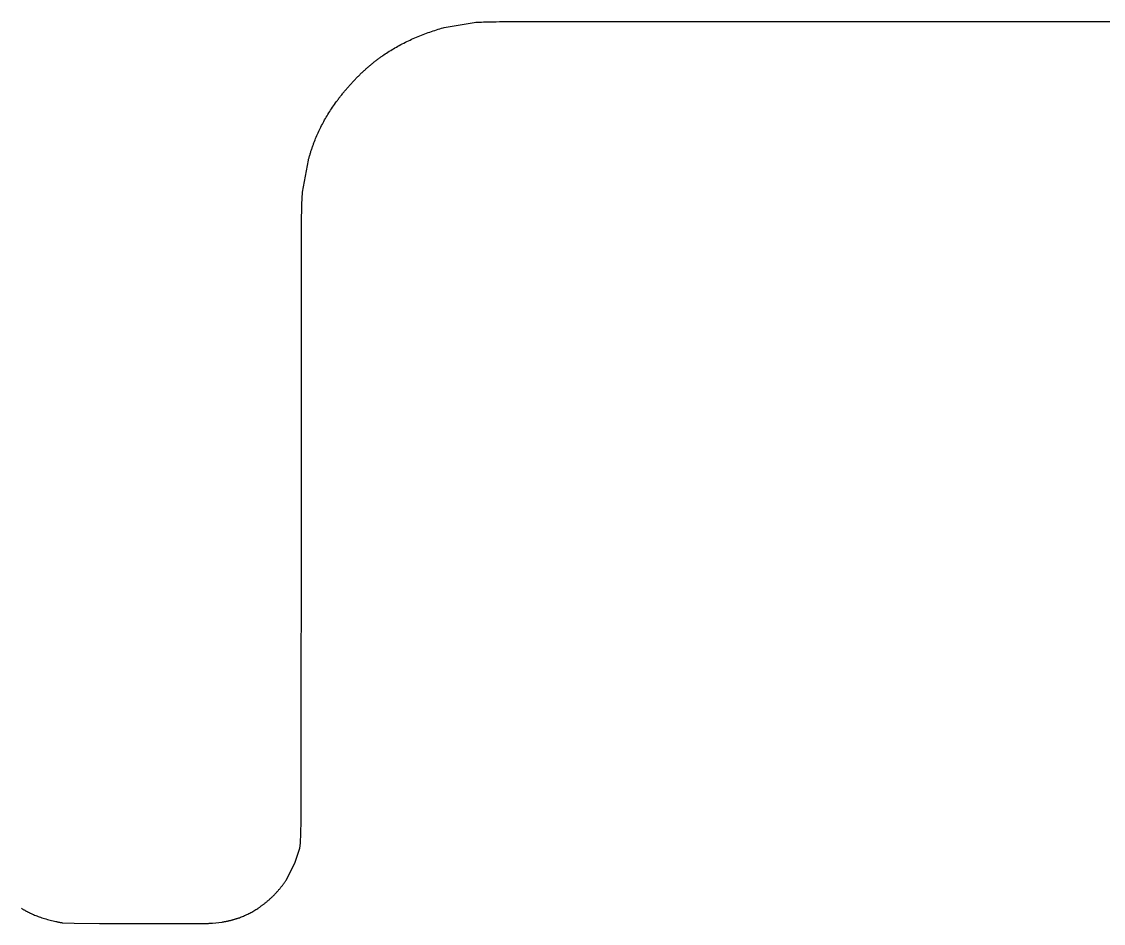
# Model space of a CAD drawing. Header units: millimetres. Extents: x -9 to 276, y -90 to 14.
# Drawn here: x 258.63 to 264.32, y -90.19 to -85.45 of the extents above; entities that cross this region are included whole.
import ezdxf

# ---------------------------------------------------------------- set-up
doc = ezdxf.new("R2010")
doc.units = ezdxf.units.MM
doc.layers.add('BLACK', color=7, linetype='CONTINUOUS')

msp = doc.modelspace()

# ---------------------------------------------------------------- linework, layer by layer
at = {"layer": 'BLACK', "linetype": 'Continuous'}
for p, q in [((260.848243, -85.482591), (260.851941, -85.481592)), ((260.851941, -85.481592), (261.010988, -85.454205)), ((261.010988, -85.454205), (261.019813, -85.453567)), ((261.019813, -85.453567), (261.029057, -85.452977)), ((261.029057, -85.452977), (261.03876, -85.452438)), ((261.03876, -85.452438), (261.04897, -85.45195)), ((261.04897, -85.45195), (261.059746, -85.451513)), ((261.059746, -85.451513), (261.071164, -85.451129)), ((261.071164, -85.451129), (261.083321, -85.450799)), ((261.083321, -85.450799), (261.096353, -85.450523)), ((261.096353, -85.450523), (261.110451, -85.450303)), ((261.110451, -85.450303), (261.125905, -85.450138)), ((261.125905, -85.450138), (261.143208, -85.45003)), ((261.143208, -85.45003), (261.163316, -85.449978)), ((261.163316, -85.449978), (261.188727, -85.449982)), ((261.188727, -85.449982), (261.200709, -85.449996)), ((261.200709, -85.449996), (261.20395, -85.45)), ((261.20395, -85.45), (261.292527, -85.45007)), ((261.292527, -85.45007), (261.399903, -85.450082)), ((261.399903, -85.450082), (261.545078, -85.450035)), ((261.545078, -85.450035), (261.63549, -85.45)), ((261.63549, -85.45), (261.822482, -85.449975)), ((261.822482, -85.449975), (262.026832, -85.449994)), ((262.026832, -85.449994), (262.06955, -85.45)), ((262.06955, -85.45), (262.61936, -85.450038)), ((262.61936, -85.450038), (263.433293, -85.450016)), ((263.433293, -85.450016), (263.805788, -85.45)), ((263.805788, -85.45), (264.878132, -85.449992)), ((260.68993, -85.53904), (260.698408, -85.535306)), ((260.698408, -85.535306), (260.706944, -85.531634)), ((260.706944, -85.531634), (260.715535, -85.528025)), ((260.715535, -85.528025), (260.724177, -85.524481)), ((260.724177, -85.524481), (260.732867, -85.521004)), ((260.732867, -85.521004), (260.7416, -85.517595)), ((260.7416, -85.517595), (260.750375, -85.514255)), ((260.750375, -85.514255), (260.759185, -85.510987)), ((260.759185, -85.510987), (260.768027, -85.507792)), ((260.768027, -85.507792), (260.776897, -85.504671)), ((260.776897, -85.504671), (260.785789, -85.501627)), ((260.785789, -85.501627), (260.7947, -85.498661)), ((260.7947, -85.498661), (260.803623, -85.495775)), ((260.803623, -85.495775), (260.812554, -85.49297)), ((260.812554, -85.49297), (260.821487, -85.490247)), ((260.821487, -85.490247), (260.830417, -85.487609)), ((260.830417, -85.487609), (260.839338, -85.485057)), ((260.839338, -85.485057), (260.848243, -85.482591)), ((260.57866, -85.596935), (260.586091, -85.592494)), ((260.586091, -85.592494), (260.593608, -85.588094)), ((260.593608, -85.588094), (260.601208, -85.583738)), ((260.601208, -85.583738), (260.608892, -85.579426)), ((260.608892, -85.579426), (260.616657, -85.57516)), ((260.616657, -85.57516), (260.624502, -85.57094)), ((260.624502, -85.57094), (260.632426, -85.566769)), ((260.632426, -85.566769), (260.640427, -85.562647)), ((260.640427, -85.562647), (260.648502, -85.558577)), ((260.648502, -85.558577), (260.656651, -85.554558)), ((260.656651, -85.554558), (260.664871, -85.550594)), ((260.664871, -85.550594), (260.673159, -85.546685)), ((260.673159, -85.546685), (260.681513, -85.542833)), ((260.681513, -85.542833), (260.68993, -85.53904)), ((260.49545, -85.653768), (260.498863, -85.651157)), ((260.498863, -85.651157), (260.502288, -85.648562)), ((260.502288, -85.648562), (260.505707, -85.645996)), ((260.505707, -85.645996), (260.509138, -85.643446)), ((260.509138, -85.643446), (260.512563, -85.640926)), ((260.512563, -85.640926), (260.516001, -85.638422)), ((260.516001, -85.638422), (260.519431, -85.635947)), ((260.519431, -85.635947), (260.522874, -85.633489)), ((260.522874, -85.633489), (260.52631, -85.63106)), ((260.52631, -85.63106), (260.529757, -85.628647)), ((260.529757, -85.628647), (260.535918, -85.624397)), ((260.535918, -85.624397), (260.542818, -85.619728)), ((260.542818, -85.619728), (260.549809, -85.615095)), ((260.549809, -85.615095), (260.556889, -85.610498)), ((260.556889, -85.610498), (260.564058, -85.605938)), ((260.564058, -85.605938), (260.571316, -85.601417)), ((260.571316, -85.601417), (260.57866, -85.596935)), ((260.427996, -85.710786), (260.431315, -85.707729)), ((260.431315, -85.707729), (260.434649, -85.704685)), ((260.434649, -85.704685), (260.437981, -85.701672)), ((260.437981, -85.701672), (260.441326, -85.698672)), ((260.441326, -85.698672), (260.444669, -85.695702)), ((260.444669, -85.695702), (260.448026, -85.692747)), ((260.448026, -85.692747), (260.451379, -85.689821)), ((260.451379, -85.689821), (260.454746, -85.686909)), ((260.454746, -85.686909), (260.45811, -85.684028)), ((260.45811, -85.684028), (260.461487, -85.681161)), ((260.461487, -85.681161), (260.46486, -85.678324)), ((260.46486, -85.678324), (260.468246, -85.675502)), ((260.468246, -85.675502), (260.471628, -85.67271)), ((260.471628, -85.67271), (260.475023, -85.669933)), ((260.475023, -85.669933), (260.478414, -85.667186)), ((260.478414, -85.667186), (260.481817, -85.664454)), ((260.481817, -85.664454), (260.485215, -85.661753)), ((260.485215, -85.661753), (260.488626, -85.659066)), ((260.488626, -85.659066), (260.492032, -85.656409)), ((260.492032, -85.656409), (260.49545, -85.653768)), ((260.369416, -85.769467), (260.372595, -85.76604)), ((260.372595, -85.76604), (260.375791, -85.762624)), ((260.375791, -85.762624), (260.378989, -85.759236)), ((260.378989, -85.759236), (260.382204, -85.755859)), ((260.382204, -85.755859), (260.385419, -85.75251)), ((260.385419, -85.75251), (260.388652, -85.749173)), ((260.388652, -85.749173), (260.391884, -85.745864)), ((260.391884, -85.745864), (260.395133, -85.742568)), ((260.395133, -85.742568), (260.398382, -85.7393)), ((260.398382, -85.7393), (260.401647, -85.736044)), ((260.401647, -85.736044), (260.404912, -85.732817)), ((260.404912, -85.732817), (260.408192, -85.729603)), ((260.408192, -85.729603), (260.411471, -85.726418)), ((260.411471, -85.726418), (260.414766, -85.723245)), ((260.414766, -85.723245), (260.418059, -85.720103)), ((260.418059, -85.720103), (260.421368, -85.716973)), ((260.421368, -85.716973), (260.424675, -85.713873)), ((260.424675, -85.713873), (260.427996, -85.710786)), ((260.322965, -85.823111), (260.325981, -85.819412)), ((260.325981, -85.819412), (260.329003, -85.815738)), ((260.329003, -85.815738), (260.332045, -85.812071)), ((260.332045, -85.812071), (260.335093, -85.808429)), ((260.335093, -85.808429), (260.33816, -85.804795)), ((260.33816, -85.804795), (260.341232, -85.801187)), ((260.341232, -85.801187), (260.344322, -85.797587)), ((260.344322, -85.797587), (260.347417, -85.794013)), ((260.347417, -85.794013), (260.350531, -85.790448)), ((260.350531, -85.790448), (260.353649, -85.78691)), ((260.353649, -85.78691), (260.356784, -85.783381)), ((260.356784, -85.783381), (260.359923, -85.779879)), ((260.359923, -85.779879), (260.36308, -85.776387)), ((260.36308, -85.776387), (260.366239, -85.772922)), ((260.366239, -85.772922), (260.369416, -85.769467)), ((260.27582, -85.885426), (260.28124, -85.877792)), ((260.28124, -85.877792), (260.285103, -85.872433)), ((260.285103, -85.872433), (260.28792, -85.868565)), ((260.28792, -85.868565), (260.290759, -85.864702)), ((260.290759, -85.864702), (260.293609, -85.860858)), ((260.293609, -85.860858), (260.29648, -85.857019)), ((260.29648, -85.857019), (260.299362, -85.853199)), ((260.299362, -85.853199), (260.302264, -85.849386)), ((260.302264, -85.849386), (260.305175, -85.845593)), ((260.305175, -85.845593), (260.308108, -85.841806)), ((260.308108, -85.841806), (260.311049, -85.838041)), ((260.311049, -85.838041), (260.31401, -85.834282)), ((260.31401, -85.834282), (260.316979, -85.830546)), ((260.316979, -85.830546), (260.319968, -85.826817)), ((260.319968, -85.826817), (260.322965, -85.823111)), ((260.241286, -85.937805), (260.245884, -85.930401)), ((260.245884, -85.930401), (260.250588, -85.922978)), ((260.250588, -85.922978), (260.2554, -85.915533)), ((260.2554, -85.915533), (260.260325, -85.90806)), ((260.260325, -85.90806), (260.265367, -85.900555)), ((260.265367, -85.900555), (260.27053, -85.893012)), ((260.27053, -85.893012), (260.27582, -85.885426)), ((260.207917, -85.996886), (260.211781, -85.98948)), ((260.211781, -85.98948), (260.215728, -85.982088)), ((260.215728, -85.982088), (260.21976, -85.974705)), ((260.21976, -85.974705), (260.223879, -85.967328)), ((260.223879, -85.967328), (260.228089, -85.959954)), ((260.228089, -85.959954), (260.232391, -85.952578)), ((260.232391, -85.952578), (260.23679, -85.945196)), ((260.23679, -85.945196), (260.241286, -85.937805)), ((260.179774, -86.057022), (260.183038, -86.049388)), ((260.183038, -86.049388), (260.186372, -86.041793)), ((260.186372, -86.041793), (260.189776, -86.034236)), ((260.189776, -86.034236), (260.193253, -86.026712)), ((260.193253, -86.026712), (260.196804, -86.019218)), ((260.196804, -86.019218), (260.200431, -86.011752)), ((260.200431, -86.011752), (260.204134, -86.004309)), ((260.204134, -86.004309), (260.207917, -85.996886)), ((260.160177, -86.107848), (260.161588, -86.103853)), ((260.161588, -86.103853), (260.163015, -86.099873)), ((260.163015, -86.099873), (260.164458, -86.09591)), ((260.164458, -86.09591), (260.165917, -86.09196)), ((260.165917, -86.09196), (260.167391, -86.088026)), ((260.167391, -86.088026), (260.168882, -86.084105)), ((260.168882, -86.084105), (260.170388, -86.080199)), ((260.170388, -86.080199), (260.17345, -86.072424)), ((260.17345, -86.072424), (260.176579, -86.0647)), ((260.176579, -86.0647), (260.179774, -86.057022)), ((260.142013, -86.165665), (260.143214, -86.161405)), ((260.143214, -86.161405), (260.144429, -86.157168)), ((260.144429, -86.157168), (260.145659, -86.15295)), ((260.145659, -86.15295), (260.146904, -86.148756)), ((260.146904, -86.148756), (260.148164, -86.144579)), ((260.148164, -86.144579), (260.149438, -86.140425)), ((260.149438, -86.140425), (260.150728, -86.136288)), ((260.150728, -86.136288), (260.152032, -86.132172)), ((260.152032, -86.132172), (260.153351, -86.128073)), ((260.153351, -86.128073), (260.154686, -86.123994)), ((260.154686, -86.123994), (260.156036, -86.119932)), ((260.156036, -86.119932), (260.157401, -86.115887)), ((260.157401, -86.115887), (260.158781, -86.111859)), ((260.158781, -86.111859), (260.160177, -86.107848)), ((260.106757, -86.346565), (260.138498, -86.178577)), ((260.138498, -86.178577), (260.139655, -86.174251)), ((260.139655, -86.174251), (260.140827, -86.169946)), ((260.140827, -86.169946), (260.142013, -86.165665)), ((260.103108, -86.412516), (260.106757, -86.346565)), ((260.101535, -86.51238), (260.103108, -86.412516)), ((260.101455, -86.536257), (260.10148, -86.524578)), ((260.101455, -86.556792), (260.101455, -86.536257)), ((260.101456, -86.559129), (260.101455, -86.556792)), ((260.101459, -86.58518), (260.101456, -86.559129)), ((260.10148, -86.524578), (260.101535, -86.51238)), ((260.101455, -86.715307), (260.101457, -86.595036)), ((260.101457, -86.595036), (260.101459, -86.58518)), ((260.101456, -86.741799), (260.101455, -86.715307)), ((260.101456, -86.850371), (260.101456, -86.741799)), ((260.101456, -86.958969), (260.101456, -86.850371)), ((260.101456, -87.033171), (260.101456, -86.958969)), ((260.101456, -87.13917), (260.101456, -87.033171)), ((260.101452, -87.344788), (260.101456, -87.13917)), ((260.101436, -87.730467), (260.101452, -87.344788)), ((260.101366, -88.399635), (260.101436, -87.730467)), ((260.101246, -88.932542), (260.101366, -88.399635)), ((260.101135, -89.195525), (260.101246, -88.932542)), ((260.101076, -89.329189), (260.101135, -89.195525)), ((260.101063, -89.363697), (260.101076, -89.329189)), ((260.101024, -89.452477), (260.101063, -89.363697)), ((260.100955, -89.534108), (260.101024, -89.452477)), ((260.100856, -89.589576), (260.100955, -89.534108)), ((260.100153, -89.669122), (260.100856, -89.589576)), ((260.0993, -89.693227), (260.099751, -89.681925)), ((260.099751, -89.681925), (260.099963, -89.675762)), ((260.099963, -89.675762), (260.100153, -89.669122)), ((260.096261, -89.771393), (260.097755, -89.748975)), ((260.097755, -89.748975), (260.098027, -89.742656)), ((260.098027, -89.742656), (260.09822, -89.736496)), ((260.09822, -89.736496), (260.098348, -89.730193)), ((260.098348, -89.730193), (260.098429, -89.723578)), ((260.098429, -89.723578), (260.098494, -89.718231)), ((260.098494, -89.718231), (260.098631, -89.71165)), ((260.098631, -89.71165), (260.098851, -89.704577)), ((260.098851, -89.704577), (260.09919, -89.695872)), ((260.09919, -89.695872), (260.0993, -89.693227)), ((260.067614, -89.876534), (260.092736, -89.797789)), ((260.092736, -89.797789), (260.096261, -89.771393)), ((260.020635, -89.966922), (260.067614, -89.876534)), ((260.012453, -89.979057), (260.014207, -89.976524)), ((260.014207, -89.976524), (260.015944, -89.973979)), ((260.015944, -89.973979), (260.017656, -89.971436)), ((260.017656, -89.971436), (260.019351, -89.968882)), ((260.019351, -89.968882), (260.020635, -89.966922)), ((259.96652, -90.035535), (259.968728, -90.033172)), ((259.968728, -90.033172), (259.970915, -90.030802)), ((259.970915, -90.030802), (259.973087, -90.028419)), ((259.973087, -90.028419), (259.975237, -90.026029)), ((259.975237, -90.026029), (259.977373, -90.023626)), ((259.977373, -90.023626), (259.979486, -90.021218)), ((259.979486, -90.021218), (259.981584, -90.018797)), ((259.981584, -90.018797), (259.98366, -90.016371)), ((259.98366, -90.016371), (259.98572, -90.013932)), ((259.98572, -90.013932), (259.987757, -90.01149)), ((259.987757, -90.01149), (259.989779, -90.009035)), ((259.989779, -90.009035), (259.991777, -90.006577)), ((259.991777, -90.006577), (259.993759, -90.004106)), ((259.993759, -90.004106), (259.995718, -90.001633)), ((259.995718, -90.001633), (259.997661, -89.999148)), ((259.997661, -89.999148), (259.999579, -89.996661)), ((259.999579, -89.996661), (260.001482, -89.994162)), ((260.001482, -89.994162), (260.00336, -89.991662)), ((260.00336, -89.991662), (260.005221, -89.98915)), ((260.005221, -89.98915), (260.007058, -89.986639)), ((260.007058, -89.986639), (260.008879, -89.984115)), ((260.008879, -89.984115), (260.010674, -89.981592)), ((260.010674, -89.981592), (260.012453, -89.979057)), ((259.903701, -90.092445), (259.906282, -90.090444)), ((259.906282, -90.090444), (259.908851, -90.088426)), ((259.908851, -90.088426), (259.91141, -90.086391)), ((259.91141, -90.086391), (259.913956, -90.08434)), ((259.913956, -90.08434), (259.916493, -90.082272)), ((259.916493, -90.082272), (259.919016, -90.080189)), ((259.919016, -90.080189), (259.921528, -90.078088)), ((259.921528, -90.078088), (259.924026, -90.075974)), ((259.924026, -90.075974), (259.926513, -90.073842)), ((259.926513, -90.073842), (259.928984, -90.071698)), ((259.928984, -90.071698), (259.931445, -90.069536)), ((259.931445, -90.069536), (259.933889, -90.067362)), ((259.933889, -90.067362), (259.936322, -90.065172)), ((259.936322, -90.065172), (259.938737, -90.06297)), ((259.938737, -90.06297), (259.941141, -90.060751)), ((259.941141, -90.060751), (259.943527, -90.058522)), ((259.943527, -90.058522), (259.9459, -90.056277)), ((259.9459, -90.056277), (259.948255, -90.054022)), ((259.948255, -90.054022), (259.950598, -90.051751)), ((259.950598, -90.051751), (259.952921, -90.049471)), ((259.952921, -90.049471), (259.955231, -90.047175)), ((259.955231, -90.047175), (259.957521, -90.044871)), ((259.957521, -90.044871), (259.959798, -90.042552)), ((259.959798, -90.042552), (259.962055, -90.040225)), ((259.962055, -90.040225), (259.964298, -90.037883)), ((259.964298, -90.037883), (259.96652, -90.035535)), ((258.628502, -90.114359), (258.63093, -90.115892)), ((258.63093, -90.115892), (258.633365, -90.117405)), ((258.633365, -90.117405), (258.635815, -90.118905)), ((258.635815, -90.118905), (258.638274, -90.120386)), ((258.638274, -90.120386), (258.640748, -90.121853)), ((258.640748, -90.121853), (258.643232, -90.123302)), ((258.643232, -90.123302), (258.645731, -90.124737)), ((258.645731, -90.124737), (258.64824, -90.126154)), ((258.64824, -90.126154), (258.650765, -90.127558)), ((258.650765, -90.127558), (258.653301, -90.128945)), ((258.653301, -90.128945), (258.655854, -90.130317)), ((258.655854, -90.130317), (258.658418, -90.131674)), ((258.658418, -90.131674), (258.660999, -90.133016)), ((258.660999, -90.133016), (258.663592, -90.134342)), ((258.663592, -90.134342), (258.666202, -90.135654)), ((258.666202, -90.135654), (258.668825, -90.136951)), ((258.668825, -90.136951), (258.671466, -90.138234)), ((258.671466, -90.138234), (258.67412, -90.139501)), ((258.67412, -90.139501), (258.676792, -90.140755)), ((258.676792, -90.140755), (258.680726, -90.14256)), ((258.680726, -90.14256), (258.686166, -90.144981)), ((258.686166, -90.144981), (258.691794, -90.147399)), ((258.691794, -90.147399), (258.697611, -90.149812)), ((259.808247, -90.150425), (259.813662, -90.147918)), ((259.813662, -90.147918), (259.819054, -90.145333)), ((259.819054, -90.145333), (259.824426, -90.142669)), ((259.824426, -90.142669), (259.829781, -90.139925)), ((259.829781, -90.139925), (259.835122, -90.137098)), ((259.835122, -90.137098), (259.840451, -90.134187)), ((259.840451, -90.134187), (259.845772, -90.13119)), ((259.845772, -90.13119), (259.851088, -90.128104)), ((259.851088, -90.128104), (259.856401, -90.124927)), ((259.856401, -90.124927), (259.861714, -90.121657)), ((259.861714, -90.121657), (259.867031, -90.118291)), ((259.867031, -90.118291), (259.872356, -90.114826)), ((259.872356, -90.114826), (259.874722, -90.113255)), ((259.874722, -90.113255), (259.877395, -90.111458)), ((259.877395, -90.111458), (259.880062, -90.109642)), ((259.880062, -90.109642), (259.882721, -90.107806)), ((259.882721, -90.107806), (259.885374, -90.10595)), ((259.885374, -90.10595), (259.888018, -90.104076)), ((259.888018, -90.104076), (259.890654, -90.102183)), ((259.890654, -90.102183), (259.893282, -90.100272)), ((259.893282, -90.100272), (259.895901, -90.098342)), ((259.895901, -90.098342), (259.898511, -90.096394)), ((259.898511, -90.096394), (259.901111, -90.094428)), ((259.901111, -90.094428), (259.903701, -90.092445)), ((258.697611, -90.149812), (258.703614, -90.152216)), ((258.703614, -90.152216), (258.7098, -90.154609)), ((258.7098, -90.154609), (258.716167, -90.156986)), ((258.716167, -90.156986), (258.722707, -90.159344)), ((258.722707, -90.159344), (258.729415, -90.161678)), ((258.729415, -90.161678), (258.736281, -90.163984)), ((258.736281, -90.163984), (258.743293, -90.166256)), ((258.743293, -90.166256), (258.750438, -90.168488)), ((258.750438, -90.168488), (258.757698, -90.170674)), ((258.757698, -90.170674), (258.765052, -90.172806)), ((258.765052, -90.172806), (258.772477, -90.174876)), ((258.772477, -90.174876), (258.779942, -90.176877)), ((258.779942, -90.176877), (258.787415, -90.178798)), ((258.787415, -90.178798), (258.794854, -90.180631)), ((258.794854, -90.180631), (258.802216, -90.182363)), ((258.802216, -90.182363), (258.809449, -90.183986)), ((258.809449, -90.183986), (258.813009, -90.184754)), ((258.813009, -90.184754), (258.816497, -90.185486)), ((258.816497, -90.185486), (258.819938, -90.186189)), ((258.819938, -90.186189), (258.823298, -90.186855)), ((258.823298, -90.186855), (258.826588, -90.187487)), ((258.826588, -90.187487), (258.82979, -90.188082)), ((258.82979, -90.188082), (258.832896, -90.188639)), ((258.832896, -90.188639), (258.835908, -90.18916)), ((258.835908, -90.18916), (258.838799, -90.189639)), ((258.838799, -90.189639), (258.84159, -90.190081)), ((258.84159, -90.190081), (258.842849, -90.190274)), ((258.842849, -90.190274), (258.906276, -90.193403)), ((258.906276, -90.193403), (259.038931, -90.193726)), ((259.038931, -90.193726), (259.089841, -90.193751)), ((259.089841, -90.193751), (259.126706, -90.193736)), ((259.126706, -90.193736), (259.147503, -90.193726)), ((259.147503, -90.193726), (259.256075, -90.193726)), ((259.256075, -90.193726), (259.267623, -90.193728)), ((259.267623, -90.193728), (259.362691, -90.193742)), ((259.362691, -90.193742), (259.473219, -90.193726)), ((259.473219, -90.193726), (259.509773, -90.193714)), ((259.509773, -90.193714), (259.599943, -90.193694)), ((259.599943, -90.193694), (259.600319, -90.193694)), ((259.600319, -90.193694), (259.609373, -90.19368)), ((259.609373, -90.19368), (259.61336, -90.193644)), ((259.61336, -90.193644), (259.61718, -90.193572)), ((259.61718, -90.193572), (259.620979, -90.193453)), ((259.620979, -90.193453), (259.624903, -90.193276)), ((259.624903, -90.193276), (259.629097, -90.193028)), ((259.629097, -90.193028), (259.633706, -90.192697)), ((259.633706, -90.192697), (259.684384, -90.186794)), ((259.684384, -90.186794), (259.687663, -90.186274)), ((259.687663, -90.186274), (259.690926, -90.185737)), ((259.690926, -90.185737), (259.694163, -90.185183)), ((259.694163, -90.185183), (259.697383, -90.184612)), ((259.697383, -90.184612), (259.70058, -90.184025)), ((259.70058, -90.184025), (259.70376, -90.183421)), ((259.70376, -90.183421), (259.706917, -90.1828)), ((259.706917, -90.1828), (259.710059, -90.182163)), ((259.710059, -90.182163), (259.71318, -90.181509)), ((259.71318, -90.181509), (259.716285, -90.180838)), ((259.716285, -90.180838), (259.719369, -90.180151)), ((259.719369, -90.180151), (259.722439, -90.179447)), ((259.722439, -90.179447), (259.725489, -90.178726)), ((259.725489, -90.178726), (259.728525, -90.177989)), ((259.728525, -90.177989), (259.731543, -90.177236)), ((259.731543, -90.177236), (259.734547, -90.176465)), ((259.734547, -90.176465), (259.737534, -90.175678)), ((259.737534, -90.175678), (259.740506, -90.174874)), ((259.740506, -90.174874), (259.743464, -90.174054)), ((259.743464, -90.174054), (259.746407, -90.173216)), ((259.746407, -90.173216), (259.749337, -90.172363)), ((259.749337, -90.172363), (259.752252, -90.171492)), ((259.752252, -90.171492), (259.755155, -90.170604)), ((259.755155, -90.170604), (259.758044, -90.169699)), ((259.758044, -90.169699), (259.760922, -90.168777)), ((259.760922, -90.168777), (259.763786, -90.167839)), ((259.763786, -90.167839), (259.766639, -90.166883)), ((259.766639, -90.166883), (259.76948, -90.16591)), ((259.76948, -90.16591), (259.772311, -90.164919)), ((259.772311, -90.164919), (259.77513, -90.163912)), ((259.77513, -90.163912), (259.780738, -90.161844)), ((259.780738, -90.161844), (259.786307, -90.159705)), ((259.786307, -90.159705), (259.79184, -90.157495)), ((259.79184, -90.157495), (259.797339, -90.155212)), ((259.797339, -90.155212), (259.802807, -90.152856)), ((259.802807, -90.152856), (259.808247, -90.150425))]:
    msp.add_line(p, q, dxfattribs=at)

doc.saveas('drawing.dxf')
